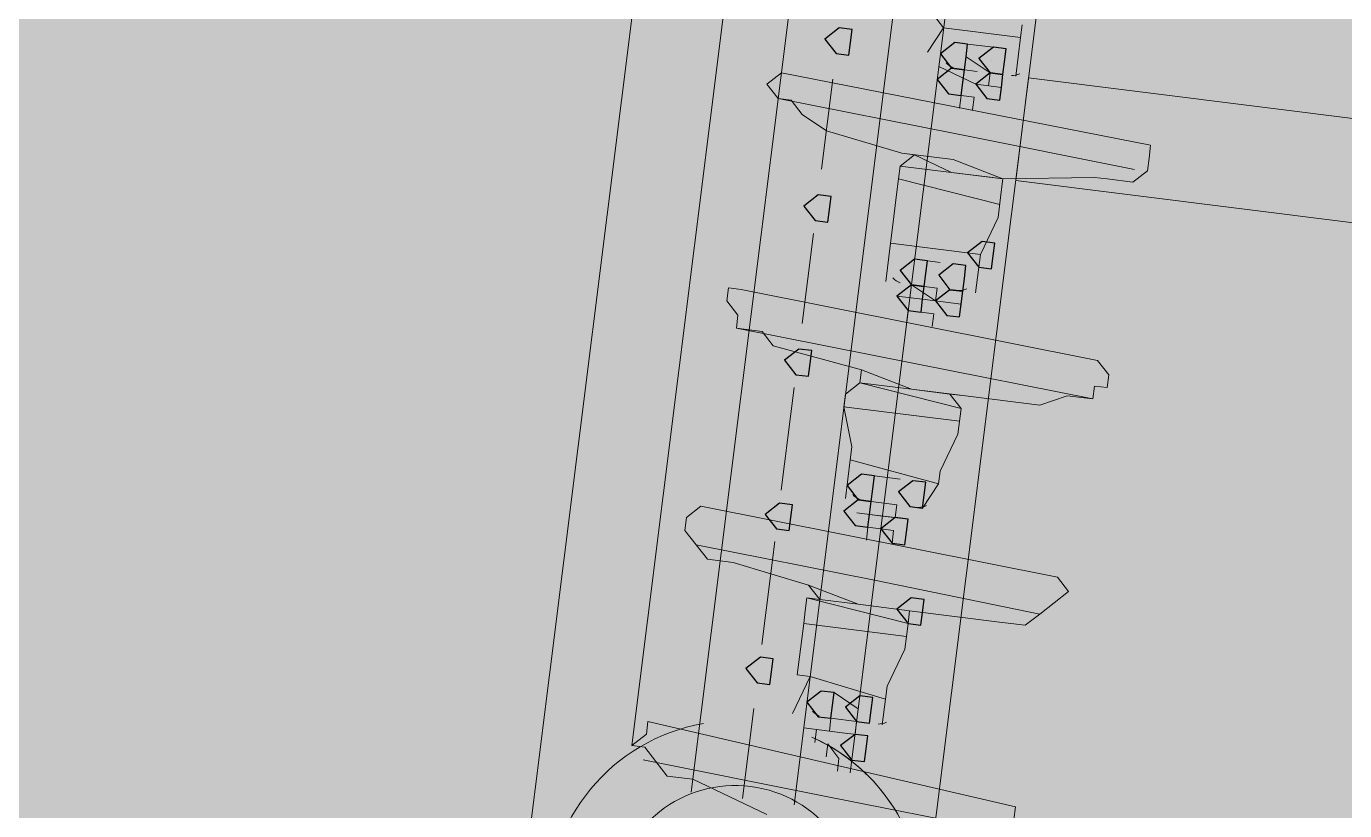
# Model space of a CAD drawing. Header units: metres. Extents: x -4 to 509425, y 7549 to 4732445.
# Drawn here: x 475982.262 to 475983.125, y 4719783.463 to 4719783.976 of the extents above; entities that cross this region are included whole.
import ezdxf

# ---------------------------------------------------------------- set-up
doc = ezdxf.new("R2010")
doc.units = ezdxf.units.M
doc.header["$LTSCALE"] = 0.01
doc.header["$MEASUREMENT"] = 0
doc.layers.get('0').update_dxf_attribs({"lineweight": 0})
doc.layers.add('_SUBESTACIÓN', color=1, linetype='Continuous')
doc.layers.add('SUBESTACION LA VID', color=253, linetype='Continuous')

# ---------------------------------------------------------------- blocks, each defined once
blk = doc.blocks.new('A$Cfff6051d')
at = {"layer": 'SUBESTACION LA VID', "transparency": 33554687}
h = blk.add_hatch(color=256, dxfattribs=at)
h.dxf.hatch_style = 2
h.paths.add_polyline_path([(475982.8014, 4719783.96572), (475982.80245, 4719783.97413), (475982.79405, 4719783.97518), (475982.7846, 4719783.96783), (475982.79195, 4719783.95837), (475982.80035, 4719783.95732)])
h = blk.add_hatch(color=256, dxfattribs=at)
h.dxf.hatch_style = 2
h.paths.add_polyline_path([(475982.877, 4719783.95624), (475982.87806, 4719783.96465), (475982.86966, 4719783.9657), (475982.8602, 4719783.95835), (475982.86755, 4719783.9489), (475982.87595, 4719783.94784)])
h = blk.add_hatch(color=256, dxfattribs=at)
h.dxf.hatch_style = 2
h.paths.add_polyline_path([(475982.9022, 4719783.95308), (475982.90326, 4719783.96149), (475982.89486, 4719783.96255), (475982.8854, 4719783.95519), (475982.89275, 4719783.94574), (475982.90115, 4719783.94468)])
h = blk.add_hatch(color=256, dxfattribs=at)
h.dxf.hatch_style = 2
h.paths.add_polyline_path([(475982.8749, 4719783.93944), (475982.87595, 4719783.94784), (475982.86755, 4719783.9489), (475982.8581, 4719783.94155), (475982.86544, 4719783.9321), (475982.87384, 4719783.93104)])
h = blk.add_hatch(color=256, dxfattribs=at)
h.dxf.hatch_style = 2
h.paths.add_polyline_path([(475982.9001, 4719783.93628), (475982.90115, 4719783.94468), (475982.89275, 4719783.94574), (475982.8833, 4719783.93839), (475982.89064, 4719783.92894), (475982.89904, 4719783.92788)])
h = blk.add_hatch(color=256, dxfattribs=at)
h.dxf.hatch_style = 2
h.paths.add_polyline_path([(475982.78771, 4719783.85652), (475982.78876, 4719783.86492), (475982.78036, 4719783.86597), (475982.77091, 4719783.85863), (475982.77826, 4719783.84917), (475982.78666, 4719783.84812)])
h = blk.add_hatch(color=256, dxfattribs=at)
h.dxf.hatch_style = 2
h.paths.add_polyline_path([(475982.89481, 4719783.82603), (475982.89586, 4719783.83443), (475982.88746, 4719783.83548), (475982.87801, 4719783.82814), (475982.88535, 4719783.81868), (475982.89375, 4719783.81763)])
h = blk.add_hatch(color=256, dxfattribs=at)
h.dxf.hatch_style = 2
h.paths.add_polyline_path([(475982.8507, 4719783.8145), (475982.85175, 4719783.8229), (475982.84335, 4719783.82395), (475982.8339, 4719783.8166), (475982.84125, 4719783.80715), (475982.84965, 4719783.8061)])
h = blk.add_hatch(color=256, dxfattribs=at)
h.dxf.hatch_style = 2
h.paths.add_polyline_path([(475982.8759, 4719783.81134), (475982.87695, 4719783.81974), (475982.86855, 4719783.82079), (475982.8591, 4719783.81344), (475982.86645, 4719783.80399), (475982.87485, 4719783.80294)])
h = blk.add_hatch(color=256, dxfattribs=at)
h.dxf.hatch_style = 2
h.paths.add_polyline_path([(475982.8486, 4719783.7977), (475982.84965, 4719783.8061), (475982.84125, 4719783.80715), (475982.83179, 4719783.7998), (475982.83914, 4719783.79035), (475982.84754, 4719783.7893)])
h = blk.add_hatch(color=256, dxfattribs=at)
h.dxf.hatch_style = 2
h.paths.add_polyline_path([(475982.8738, 4719783.79454), (475982.87485, 4719783.80294), (475982.86645, 4719783.80399), (475982.857, 4719783.79664), (475982.86434, 4719783.78719), (475982.87274, 4719783.78614)])
h = blk.add_hatch(color=256, dxfattribs=at)
h.dxf.hatch_style = 2
h.paths.add_polyline_path([(475982.77507, 4719783.75571), (475982.77613, 4719783.76412), (475982.76773, 4719783.76517), (475982.75827, 4719783.75782), (475982.76562, 4719783.74837), (475982.77402, 4719783.74731)])
h = blk.add_hatch(color=256, dxfattribs=at)
h.dxf.hatch_style = 2
h.paths.add_polyline_path([(475982.816, 4719783.67379), (475982.81705, 4719783.68219), (475982.80865, 4719783.68325), (475982.7992, 4719783.6759), (475982.80654, 4719783.66645), (475982.81494, 4719783.66539)])
h = blk.add_hatch(color=256, dxfattribs=at)
h.dxf.hatch_style = 2
h.paths.add_polyline_path([(475982.8496, 4719783.66958), (475982.85065, 4719783.67798), (475982.84225, 4719783.67903), (475982.8328, 4719783.67169), (475982.84014, 4719783.66223), (475982.84854, 4719783.66118)])
h = blk.add_hatch(color=256, dxfattribs=at)
h.dxf.hatch_style = 2
h.paths.add_polyline_path([(475982.76243, 4719783.65491), (475982.76349, 4719783.66331), (475982.75509, 4719783.66437), (475982.74563, 4719783.65702), (475982.75298, 4719783.64757), (475982.76138, 4719783.64651)])
h = blk.add_hatch(color=256, dxfattribs=at)
h.dxf.hatch_style = 2
h.paths.add_polyline_path([(475982.81389, 4719783.65699), (475982.81494, 4719783.66539), (475982.80654, 4719783.66645), (475982.79709, 4719783.6591), (475982.80444, 4719783.64965), (475982.81284, 4719783.64859)])
h = blk.add_hatch(color=256, dxfattribs=at)
h.dxf.hatch_style = 2
h.paths.add_polyline_path([(475982.83804, 4719783.64543), (475982.83909, 4719783.65383), (475982.83069, 4719783.65489), (475982.82124, 4719783.64754), (475982.82859, 4719783.63809), (475982.83699, 4719783.63703)])
h = blk.add_hatch(color=256, dxfattribs=at)
h.dxf.hatch_style = 2
h.paths.add_polyline_path([(475982.84852, 4719783.59293), (475982.84957, 4719783.60133), (475982.84117, 4719783.60238), (475982.83172, 4719783.59503), (475982.83907, 4719783.58558), (475982.84747, 4719783.58453)])
h = blk.add_hatch(color=256, dxfattribs=at)
h.dxf.hatch_style = 2
h.paths.add_polyline_path([(475982.7498, 4719783.55411), (475982.75085, 4719783.56251), (475982.74245, 4719783.56357), (475982.733, 4719783.55622), (475982.74034, 4719783.54676), (475982.74874, 4719783.5457)])
h = blk.add_hatch(color=256, dxfattribs=at)
h.dxf.hatch_style = 2
h.paths.add_polyline_path([(475982.78969, 4719783.53204), (475982.79074, 4719783.54044), (475982.78234, 4719783.54149), (475982.77289, 4719783.53415), (475982.78024, 4719783.52469), (475982.78864, 4719783.52364)])
h = blk.add_hatch(color=256, dxfattribs=at)
h.dxf.hatch_style = 2
h.paths.add_polyline_path([(475982.81489, 4719783.52888), (475982.81595, 4719783.53728), (475982.80754, 4719783.53833), (475982.79809, 4719783.53099), (475982.80544, 4719783.52153), (475982.81384, 4719783.52048)])
h = blk.add_hatch(color=256, dxfattribs=at)
h.dxf.hatch_style = 2
h.paths.add_polyline_path([(475982.81173, 4719783.50368), (475982.81279, 4719783.51208), (475982.80439, 4719783.51313), (475982.79493, 4719783.50579), (475982.80228, 4719783.49633), (475982.81068, 4719783.49528)])
at = {"layer": 'SUBESTACION LA VID', "lineweight": 15}
for p, q in [((475983.05217, 4719786.30629), (475982.69726, 4719783.47537)), ((475983.11938, 4719786.29786), (475982.76447, 4719783.46695)), ((475982.65842, 4719783.50584), (475982.82061, 4719784.79949)), ((475982.80123, 4719783.48793), (475982.94656, 4719784.64718)), ((475982.86231, 4719783.97516), (475982.8518, 4719783.9594)), ((475982.91271, 4719783.96884), (475982.90955, 4719783.94363)), ((475982.8602, 4719783.95835), (475982.8602, 4719783.95835)), ((475982.877, 4719783.95624), (475982.87595, 4719783.94784)), ((475982.89275, 4719783.94574), (475982.877, 4719783.95624)), ((475982.877, 4719783.95624), (475982.877, 4719783.95624)), ((475982.89486, 4719783.96255), (475982.87806, 4719783.96465)), ((475982.85915, 4719783.94995), (475982.8833, 4719783.93839)), ((475982.88435, 4719783.94679), (475982.87595, 4719783.94784)), ((475982.8938, 4719783.95414), (475982.8938, 4719783.95414)), ((475982.99774, 4719783.89845), (475982.75624, 4719783.94579)), ((475982.78984, 4719783.94157), (475982.78247, 4719783.88277)), ((475982.8749, 4719783.93944), (475982.8749, 4719783.93944)), ((475982.89275, 4719783.94574), (475982.8917, 4719783.93734)), ((475982.90115, 4719783.94468), (475982.90115, 4719783.94468)), ((475982.87279, 4719783.92264), (475982.87384, 4719783.93104)), ((475982.88224, 4719783.92999), (475982.87384, 4719783.93104)), ((475982.9001, 4719783.93628), (475982.8833, 4719783.93839)), ((475982.8833, 4719783.93839), (475982.8833, 4719783.93839)), ((475982.87069, 4719783.90584), (475982.75413, 4719783.92899)), ((475982.88119, 4719783.92159), (475982.88224, 4719783.92999)), ((475982.87069, 4719783.90584), (475982.98724, 4719783.8827)), ((475982.90113, 4719783.87643), (475982.83392, 4719783.88486)), ((475982.89902, 4719783.85963), (475982.83287, 4719783.87646)), ((475982.89273, 4719783.87748), (475982.90113, 4719783.87643)), ((475982.7772, 4719783.84077), (475982.76983, 4719783.78197)), ((475982.88641, 4719783.82708), (475982.82761, 4719783.83446)), ((475982.88641, 4719783.82708), (475982.88325, 4719783.80188)), ((475982.86015, 4719783.82184), (475982.85175, 4719783.8229)), ((475982.8507, 4719783.8145), (475982.8507, 4719783.8145)), ((475982.8591, 4719783.81344), (475982.8591, 4719783.81344)), ((475982.96304, 4719783.75775), (475982.72994, 4719783.80404)), ((475982.83285, 4719783.8082), (475982.83285, 4719783.8082)), ((475982.84125, 4719783.80715), (475982.84019, 4719783.79875)), ((475982.85805, 4719783.80504), (475982.84125, 4719783.80715)), ((475982.857, 4719783.79664), (475982.84125, 4719783.80715)), ((475982.85805, 4719783.80504), (475982.857, 4719783.79664)), ((475982.87485, 4719783.80294), (475982.87485, 4719783.80294)), ((475982.83179, 4719783.7998), (475982.8486, 4719783.7977)), ((475982.84019, 4719783.79875), (475982.84019, 4719783.79875)), ((475982.8738, 4719783.79454), (475982.8486, 4719783.7977)), ((475982.857, 4719783.79664), (475982.857, 4719783.79664)), ((475982.83809, 4719783.78195), (475982.83914, 4719783.79035)), ((475982.85594, 4719783.78824), (475982.83914, 4719783.79035)), ((475982.85489, 4719783.77984), (475982.85594, 4719783.78824)), ((475982.84333, 4719783.7557), (475982.72678, 4719783.77884)), ((475982.84333, 4719783.7557), (475982.95988, 4719783.73254)), ((475982.87377, 4719783.72628), (475982.80762, 4719783.7431)), ((475982.76457, 4719783.73997), (475982.75614, 4719783.67277)), ((475982.86642, 4719783.73573), (475982.87482, 4719783.73468)), ((475982.87272, 4719783.71788), (475982.79711, 4719783.72735)), ((475982.8013, 4719783.6927), (475982.79814, 4719783.6675)), ((475982.83385, 4719783.68009), (475982.81705, 4719783.68219)), ((475982.816, 4719783.67379), (475982.816, 4719783.67379)), ((475982.8328, 4719783.67169), (475982.8328, 4719783.67169)), ((475982.85905, 4719783.67693), (475982.84854, 4719783.66118)), ((475982.81494, 4719783.66539), (475982.81389, 4719783.65699)), ((475982.83174, 4719783.66329), (475982.81494, 4719783.66539)), ((475982.83174, 4719783.66329), (475982.83069, 4719783.65489)), ((475982.93674, 4719783.616), (475982.70363, 4719783.66229)), ((475982.80549, 4719783.65805), (475982.82229, 4719783.65594)), ((475982.83069, 4719783.65489), (475982.81389, 4719783.65699)), ((475982.81389, 4719783.65699), (475982.81389, 4719783.65699)), ((475982.83909, 4719783.65383), (475982.82229, 4719783.65594)), ((475982.83069, 4719783.65489), (475982.83069, 4719783.65489)), ((475982.81178, 4719783.64019), (475982.81284, 4719783.64859)), ((475982.82964, 4719783.64649), (475982.81284, 4719783.64859)), ((475982.82859, 4719783.63809), (475982.82964, 4719783.64649)), ((475982.82964, 4719783.64649), (475982.82964, 4719783.64649)), ((475982.81702, 4719783.61394), (475982.70047, 4719783.63709)), ((475982.75193, 4719783.63917), (475982.7435, 4719783.57197)), ((475982.81702, 4719783.61394), (475982.92517, 4719783.59185)), ((475982.83907, 4719783.58558), (475982.77292, 4719783.60241)), ((475982.83801, 4719783.57718), (475982.77081, 4719783.58561)), ((475982.775, 4719783.55095), (475982.76344, 4719783.5268)), ((475982.80649, 4719783.52993), (475982.79074, 4719783.54044)), ((475982.82435, 4719783.53623), (475982.82224, 4719783.51943)), ((475982.73824, 4719783.52996), (475982.73086, 4719783.47116)), ((475982.77184, 4719783.52575), (475982.77184, 4719783.52575)), ((475982.78969, 4719783.53204), (475982.78969, 4719783.53204)), ((475982.80649, 4719783.52993), (475982.80649, 4719783.52993)), ((475982.90938, 4719783.46584), (475982.66893, 4719783.52158)), ((475982.77079, 4719783.51735), (475982.79599, 4719783.51419)), ((475982.78864, 4719783.52364), (475982.78759, 4719783.51524)), ((475982.80544, 4719783.52153), (475982.78864, 4719783.52364)), ((475982.80544, 4719783.52153), (475982.80439, 4719783.51313)), ((475982.81384, 4719783.52048), (475982.81384, 4719783.52048)), ((475982.77813, 4719783.50789), (475982.77919, 4719783.51629)), ((475982.79599, 4719783.51419), (475982.78759, 4719783.51524)), ((475982.81279, 4719783.51208), (475982.79599, 4719783.51419)), ((475982.79388, 4719783.49739), (475982.78653, 4719783.50684)), ((475982.79493, 4719783.50579), (475982.79493, 4719783.50579)), ((475982.78232, 4719783.47324), (475982.66577, 4719783.49638)), ((475982.79283, 4719783.48899), (475982.79388, 4719783.49739)), ((475982.78232, 4719783.47324), (475982.89887, 4719783.4501))]:
    blk.add_line(p, q, dxfattribs=at)
for points in [[(475982.6342, 4719783.31263), (475982.60682, 4719783.09422), (475982.54802, 4719783.10159), (475982.99981, 4719786.70533)], [(475983.00536, 4719784.63981), (475982.80842, 4719783.06894), (475982.74962, 4719783.07632), (475982.777, 4719783.29472)], [(475982.91376, 4719783.97724), (475982.91271, 4719783.96884), (475982.86231, 4719783.97516), (475982.85496, 4719783.98461)], [(475982.75624, 4719783.94579), (475982.74679, 4719783.93844), (475982.75413, 4719783.92899), (475982.76253, 4719783.92793), (475982.76988, 4719783.91848), (475982.78563, 4719783.90797), (475982.83498, 4719783.89326)], [(475986.62247, 4719783.40989), (475986.6309, 4719783.47709), (475982.91795, 4719783.94258), (475982.90953, 4719783.87538), (475986.62247, 4719783.40989)], [(475982.99774, 4719783.89845), (475982.99669, 4719783.89005), (475982.99564, 4719783.88165), (475982.98618, 4719783.8743), (475982.96938, 4719783.87641), (475982.96098, 4719783.87746), (475982.90113, 4719783.87643)], [(475982.84338, 4719783.8922), (475982.83392, 4719783.88486), (475982.83287, 4719783.87646), (475982.83182, 4719783.86806), (475982.82866, 4719783.84286)], [(475982.90113, 4719783.87643), (475982.86858, 4719783.88904), (475982.83498, 4719783.89326), (475982.84338, 4719783.8922), (475982.86753, 4719783.88064), (475982.89273, 4719783.87748)], [(475982.89273, 4719783.87748), (475982.90113, 4719783.87643), (475982.90007, 4719783.86803), (475982.89797, 4719783.85123), (475982.88641, 4719783.82708)], [(475982.82866, 4719783.84286), (475982.82761, 4719783.83446), (475982.82445, 4719783.80926)], [(475982.72994, 4719783.80404), (475982.72154, 4719783.80509), (475982.72048, 4719783.79669), (475982.72783, 4719783.78724), (475982.72678, 4719783.77884), (475982.74358, 4719783.77673), (475982.75093, 4719783.76728), (475982.80867, 4719783.7515)], [(475982.87482, 4719783.73468), (475982.84122, 4719783.73889), (475982.80867, 4719783.7515), (475982.80762, 4719783.7431), (475982.84122, 4719783.73889), (475982.86642, 4719783.73573)], [(475982.96304, 4719783.75775), (475982.97039, 4719783.7483), (475982.96933, 4719783.7399), (475982.96093, 4719783.74095), (475982.95988, 4719783.73254), (475982.94308, 4719783.73465), (475982.92522, 4719783.72836), (475982.87482, 4719783.73468)], [(475982.80762, 4719783.7431), (475982.79817, 4719783.73575), (475982.79711, 4719783.72735), (475982.80235, 4719783.7011)], [(475982.86642, 4719783.73573), (475982.87377, 4719783.72628), (475982.87166, 4719783.70948), (475982.8601, 4719783.68533)], [(475982.8601, 4719783.68533), (475982.85905, 4719783.67693), (475982.8013, 4719783.6927), (475982.80235, 4719783.7011)], [(475982.70363, 4719783.66229), (475982.69418, 4719783.65494), (475982.69313, 4719783.64654), (475982.70047, 4719783.63709), (475982.70782, 4719783.62763), (475982.72462, 4719783.62553), (475982.77397, 4719783.61081)], [(475982.93674, 4719783.616), (475982.94408, 4719783.60654), (475982.93463, 4719783.5992), (475982.92517, 4719783.59185), (475982.91572, 4719783.5845), (475982.89892, 4719783.58661), (475982.84012, 4719783.59398), (475982.83907, 4719783.58558), (475982.83801, 4719783.57718), (475982.83696, 4719783.56878), (475982.8254, 4719783.54463)], [(475982.84012, 4719783.59398), (475982.80652, 4719783.59819), (475982.77397, 4719783.61081), (475982.78132, 4719783.60135), (475982.80652, 4719783.59819), (475982.84012, 4719783.59398)], [(475982.78132, 4719783.60135), (475982.77292, 4719783.60241), (475982.77186, 4719783.59401), (475982.77081, 4719783.58561), (475982.7666, 4719783.55201)], [(475982.8254, 4719783.54463), (475982.82435, 4719783.53623), (475982.775, 4719783.55095), (475982.7666, 4719783.55201)], [(475982.66893, 4719783.52158), (475982.66788, 4719783.51318), (475982.65842, 4719783.50584), (475982.66682, 4719783.50478), (475982.67417, 4719783.49533), (475982.68152, 4719783.48588), (475982.69832, 4719783.48377), (475982.74661, 4719783.46065)], [(475982.78653, 4719783.50684), (475982.78653, 4719783.50684), (475982.78548, 4719783.49844)], [(475982.90938, 4719783.46584), (475982.90832, 4719783.45744), (475982.90727, 4719783.44904), (475982.89887, 4719783.4501), (475982.88102, 4719783.4438), (475982.87262, 4719783.44485), (475982.81382, 4719783.45223)]]:
    blk.add_lwpolyline(points, dxfattribs=at)
at = {"layer": 'SUBESTACION LA VID'}
for points in [[(475982.8014, 4719783.96572), (475982.80245, 4719783.97413), (475982.79405, 4719783.97518), (475982.7846, 4719783.96783), (475982.79195, 4719783.95837), (475982.80035, 4719783.95732)], [(475982.877, 4719783.95624), (475982.87806, 4719783.96465), (475982.86966, 4719783.9657), (475982.8602, 4719783.95835), (475982.86755, 4719783.9489), (475982.87595, 4719783.94784)], [(475982.9022, 4719783.95308), (475982.90326, 4719783.96149), (475982.89486, 4719783.96255), (475982.8854, 4719783.95519), (475982.89275, 4719783.94574), (475982.90115, 4719783.94468)], [(475982.8749, 4719783.93944), (475982.87595, 4719783.94784), (475982.86755, 4719783.9489), (475982.8581, 4719783.94155), (475982.86544, 4719783.9321), (475982.87384, 4719783.93104)], [(475982.9001, 4719783.93628), (475982.90115, 4719783.94468), (475982.89275, 4719783.94574), (475982.8833, 4719783.93839), (475982.89064, 4719783.92894), (475982.89904, 4719783.92788)], [(475982.78771, 4719783.85652), (475982.78876, 4719783.86492), (475982.78036, 4719783.86597), (475982.77091, 4719783.85863), (475982.77826, 4719783.84917), (475982.78666, 4719783.84812)], [(475982.89481, 4719783.82603), (475982.89586, 4719783.83443), (475982.88746, 4719783.83548), (475982.87801, 4719783.82814), (475982.88535, 4719783.81868), (475982.89375, 4719783.81763)], [(475982.8507, 4719783.8145), (475982.85175, 4719783.8229), (475982.84335, 4719783.82395), (475982.8339, 4719783.8166), (475982.84125, 4719783.80715), (475982.84965, 4719783.8061)], [(475982.8759, 4719783.81134), (475982.87695, 4719783.81974), (475982.86855, 4719783.82079), (475982.8591, 4719783.81344), (475982.86645, 4719783.80399), (475982.87485, 4719783.80294)], [(475982.8486, 4719783.7977), (475982.84965, 4719783.8061), (475982.84125, 4719783.80715), (475982.83179, 4719783.7998), (475982.83914, 4719783.79035), (475982.84754, 4719783.7893)], [(475982.8738, 4719783.79454), (475982.87485, 4719783.80294), (475982.86645, 4719783.80399), (475982.857, 4719783.79664), (475982.86434, 4719783.78719), (475982.87274, 4719783.78614)], [(475982.77507, 4719783.75571), (475982.77613, 4719783.76412), (475982.76773, 4719783.76517), (475982.75827, 4719783.75782), (475982.76562, 4719783.74837), (475982.77402, 4719783.74731)], [(475982.816, 4719783.67379), (475982.81705, 4719783.68219), (475982.80865, 4719783.68325), (475982.7992, 4719783.6759), (475982.80654, 4719783.66645), (475982.81494, 4719783.66539)], [(475982.8496, 4719783.66958), (475982.85065, 4719783.67798), (475982.84225, 4719783.67903), (475982.8328, 4719783.67169), (475982.84014, 4719783.66223), (475982.84854, 4719783.66118)], [(475982.76243, 4719783.65491), (475982.76349, 4719783.66331), (475982.75509, 4719783.66437), (475982.74563, 4719783.65702), (475982.75298, 4719783.64757), (475982.76138, 4719783.64651)], [(475982.81389, 4719783.65699), (475982.81494, 4719783.66539), (475982.80654, 4719783.66645), (475982.79709, 4719783.6591), (475982.80444, 4719783.64965), (475982.81284, 4719783.64859)], [(475982.83804, 4719783.64543), (475982.83909, 4719783.65383), (475982.83069, 4719783.65489), (475982.82124, 4719783.64754), (475982.82859, 4719783.63809), (475982.83699, 4719783.63703)], [(475982.84852, 4719783.59293), (475982.84957, 4719783.60133), (475982.84117, 4719783.60238), (475982.83172, 4719783.59503), (475982.83907, 4719783.58558), (475982.84747, 4719783.58453)], [(475982.7498, 4719783.55411), (475982.75085, 4719783.56251), (475982.74245, 4719783.56357), (475982.733, 4719783.55622), (475982.74034, 4719783.54676), (475982.74874, 4719783.5457)], [(475982.78969, 4719783.53204), (475982.79074, 4719783.54044), (475982.78234, 4719783.54149), (475982.77289, 4719783.53415), (475982.78024, 4719783.52469), (475982.78864, 4719783.52364)], [(475982.81489, 4719783.52888), (475982.81595, 4719783.53728), (475982.80754, 4719783.53833), (475982.79809, 4719783.53099), (475982.80544, 4719783.52153), (475982.81384, 4719783.52048)], [(475982.81173, 4719783.50368), (475982.81279, 4719783.51208), (475982.80439, 4719783.51313), (475982.79493, 4719783.50579), (475982.80228, 4719783.49633), (475982.81068, 4719783.49528)]]:
    blk.add_lwpolyline(points, close=True, dxfattribs=at)
at = {"layer": 'SUBESTACION LA VID', "lineweight": 0}
for points in [[(475982.8014, 4719783.96572), (475982.80245, 4719783.97413), (475982.79405, 4719783.97518), (475982.7846, 4719783.96783), (475982.79195, 4719783.95837), (475982.80035, 4719783.95732)], [(475982.877, 4719783.95624), (475982.87806, 4719783.96465), (475982.86966, 4719783.9657), (475982.8602, 4719783.95835), (475982.86755, 4719783.9489), (475982.87595, 4719783.94784)], [(475982.9022, 4719783.95308), (475982.90326, 4719783.96149), (475982.89486, 4719783.96255), (475982.8854, 4719783.95519), (475982.89275, 4719783.94574), (475982.90115, 4719783.94468)], [(475982.8749, 4719783.93944), (475982.87595, 4719783.94784), (475982.86755, 4719783.9489), (475982.8581, 4719783.94155), (475982.86544, 4719783.9321), (475982.87384, 4719783.93104)], [(475982.9001, 4719783.93628), (475982.90115, 4719783.94468), (475982.89275, 4719783.94574), (475982.8833, 4719783.93839), (475982.89064, 4719783.92894), (475982.89904, 4719783.92788)], [(475982.78771, 4719783.85652), (475982.78876, 4719783.86492), (475982.78036, 4719783.86597), (475982.77091, 4719783.85863), (475982.77826, 4719783.84917), (475982.78666, 4719783.84812)], [(475982.89481, 4719783.82603), (475982.89586, 4719783.83443), (475982.88746, 4719783.83548), (475982.87801, 4719783.82814), (475982.88535, 4719783.81868), (475982.89375, 4719783.81763)], [(475982.8507, 4719783.8145), (475982.85175, 4719783.8229), (475982.84335, 4719783.82395), (475982.8339, 4719783.8166), (475982.84125, 4719783.80715), (475982.84965, 4719783.8061)], [(475982.8759, 4719783.81134), (475982.87695, 4719783.81974), (475982.86855, 4719783.82079), (475982.8591, 4719783.81344), (475982.86645, 4719783.80399), (475982.87485, 4719783.80294)], [(475982.8486, 4719783.7977), (475982.84965, 4719783.8061), (475982.84125, 4719783.80715), (475982.83179, 4719783.7998), (475982.83914, 4719783.79035), (475982.84754, 4719783.7893)], [(475982.8738, 4719783.79454), (475982.87485, 4719783.80294), (475982.86645, 4719783.80399), (475982.857, 4719783.79664), (475982.86434, 4719783.78719), (475982.87274, 4719783.78614)], [(475982.77507, 4719783.75571), (475982.77613, 4719783.76412), (475982.76773, 4719783.76517), (475982.75827, 4719783.75782), (475982.76562, 4719783.74837), (475982.77402, 4719783.74731)], [(475982.816, 4719783.67379), (475982.81705, 4719783.68219), (475982.80865, 4719783.68325), (475982.7992, 4719783.6759), (475982.80654, 4719783.66645), (475982.81494, 4719783.66539)], [(475982.8496, 4719783.66958), (475982.85065, 4719783.67798), (475982.84225, 4719783.67903), (475982.8328, 4719783.67169), (475982.84014, 4719783.66223), (475982.84854, 4719783.66118)], [(475982.76243, 4719783.65491), (475982.76349, 4719783.66331), (475982.75509, 4719783.66437), (475982.74563, 4719783.65702), (475982.75298, 4719783.64757), (475982.76138, 4719783.64651)], [(475982.81389, 4719783.65699), (475982.81494, 4719783.66539), (475982.80654, 4719783.66645), (475982.79709, 4719783.6591), (475982.80444, 4719783.64965), (475982.81284, 4719783.64859)], [(475982.83804, 4719783.64543), (475982.83909, 4719783.65383), (475982.83069, 4719783.65489), (475982.82124, 4719783.64754), (475982.82859, 4719783.63809), (475982.83699, 4719783.63703)], [(475982.84852, 4719783.59293), (475982.84957, 4719783.60133), (475982.84117, 4719783.60238), (475982.83172, 4719783.59503), (475982.83907, 4719783.58558), (475982.84747, 4719783.58453)], [(475982.7498, 4719783.55411), (475982.75085, 4719783.56251), (475982.74245, 4719783.56357), (475982.733, 4719783.55622), (475982.74034, 4719783.54676), (475982.74874, 4719783.5457)], [(475982.78969, 4719783.53204), (475982.79074, 4719783.54044), (475982.78234, 4719783.54149), (475982.77289, 4719783.53415), (475982.78024, 4719783.52469), (475982.78864, 4719783.52364)], [(475982.81489, 4719783.52888), (475982.81595, 4719783.53728), (475982.80754, 4719783.53833), (475982.79809, 4719783.53099), (475982.80544, 4719783.52153), (475982.81384, 4719783.52048)], [(475982.81173, 4719783.50368), (475982.81279, 4719783.51208), (475982.80439, 4719783.51313), (475982.79493, 4719783.50579), (475982.80228, 4719783.49633), (475982.81068, 4719783.49528)]]:
    blk.add_lwpolyline(points, close=True, dxfattribs=at)
at = {"layer": 'SUBESTACION LA VID', "lineweight": 15}
for points in [[(475982.86392, 4719783.95245), (475982.86519, 4719783.95104), (475982.86677, 4719783.94993), (475982.86853, 4719783.94922)], [(475982.90673, 4719783.94406), (475982.90863, 4719783.94403), (475982.91051, 4719783.94443), (475982.91224, 4719783.94523)], [(475982.82921, 4719783.81175), (475982.83049, 4719783.81034), (475982.83207, 4719783.80923), (475982.83383, 4719783.80851)], [(475982.87202, 4719783.80336), (475982.87393, 4719783.80333), (475982.87581, 4719783.80373), (475982.87754, 4719783.80453)], [(475982.80291, 4719783.67), (475982.80419, 4719783.66859), (475982.80576, 4719783.66748), (475982.80753, 4719783.66677)], [(475982.84572, 4719783.66161), (475982.84762, 4719783.66158), (475982.84951, 4719783.66198), (475982.85124, 4719783.66278)], [(475982.7766, 4719783.52825), (475982.77788, 4719783.52684), (475982.77946, 4719783.52573), (475982.78122, 4719783.52501)], [(475982.81942, 4719783.51986), (475982.82132, 4719783.51983), (475982.8232, 4719783.52023), (475982.82493, 4719783.52102)]]:
    blk.add_open_spline(points, degree=3, dxfattribs=at)
for points, knots in [([(475982.70519, 4719783.52019), (475982.64528, 4719783.50983), (475982.60197, 4719783.45716), (475982.60339, 4719783.39638), (475982.6048, 4719783.33558), (475982.65051, 4719783.28499), (475982.71084, 4719783.27742), (475982.77118, 4719783.26986), (475982.82796, 4719783.3076), (475982.84434, 4719783.36617), (475982.86071, 4719783.42473), (475982.83175, 4719783.48645), (475982.77624, 4719783.51128)], [0, 0, 0, 0, 1, 1, 1, 2, 2, 2, 3, 3, 3, 4, 4, 4, 4]), ([(475982.80907, 4719783.30874), (475982.83954, 4719783.33667), (475982.8539, 4719783.37806), (475982.84729, 4719783.41887), (475982.84068, 4719783.45966), (475982.81398, 4719783.49441), (475982.77624, 4719783.51128)], [0, 0, 0, 0, 1, 1, 1, 2, 2, 2, 2]), ([(475982.80592, 4719783.38922), (475982.81144, 4719783.4333), (475982.78019, 4719783.47351), (475982.73612, 4719783.47903), (475982.69204, 4719783.48456), (475982.65184, 4719783.45331), (475982.64631, 4719783.40923), (475982.64078, 4719783.36516), (475982.67203, 4719783.32495), (475982.71611, 4719783.31942), (475982.76018, 4719783.3139), (475982.80039, 4719783.34515), (475982.80592, 4719783.38922)], [0, 0, 0, 0, 1, 1, 1, 2, 2, 2, 3, 3, 3, 4, 4, 4, 4])]:
    blk.add_open_spline(points, degree=3, knots=knots, dxfattribs=at)

msp = doc.modelspace()

# ---------------------------------------------------------------- hatches: boundary and pattern name
at = {"layer": '_SUBESTACIÓN', "transparency": 33554559}
h = msp.add_hatch(color=1, dxfattribs=at)
h.dxf.hatch_style = 1
h.paths.add_polyline_path([(475968.63988, 4719805.82503), (476089.93862, 4719790.61504), (476078.16862, 4719696.74002), (475956.86864, 4719711.95017)])

# ---------------------------------------------------------------- block references
at = {"linetype": 'Continuous'}
msp.add_blockref('A$Cfff6051d', (0, 0), dxfattribs=at)

doc.saveas('drawing.dxf')
